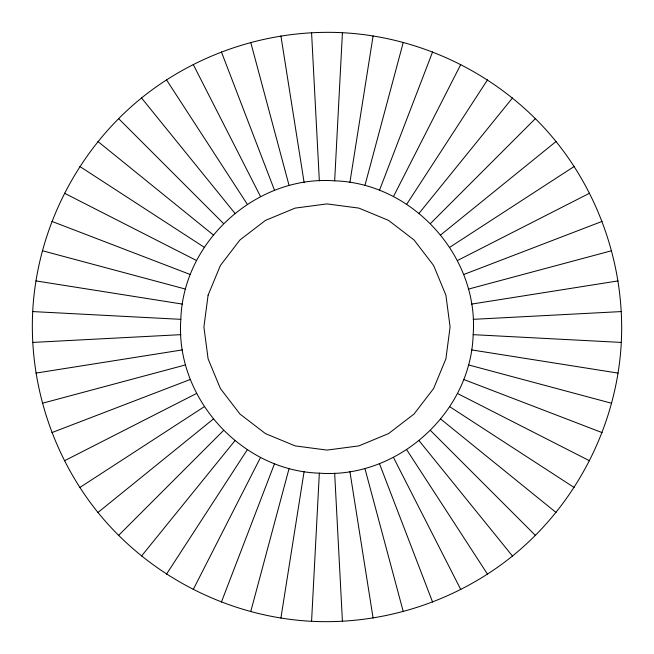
<?xml version="1.0" encoding="UTF-8"?>
<svg xmlns="http://www.w3.org/2000/svg" width="654" height="654" viewBox="0 0 654 654"><rect width="100%" height="100%" fill="white"/><g stroke="black" fill="none" stroke-linecap="round" stroke-linejoin="round"><path stroke-width="0.98" d="M311.574 621.3C229.194 617 149.872 576.583 97.969 512.466C52.688 456.32 29.062 383.62 32.7 311.574C37 229.194 77.417 149.872 141.534 97.969C197.68 52.688 270.38 29.062 342.426 32.7C424.806 37 504.128 77.417 556.031 141.534C601.312 197.68 624.938 270.38 621.3 342.426C617 424.806 576.583 504.128 512.466 556.031C456.32 601.312 383.62 624.938 311.574 621.3L319.34 473.161C241.13 470.847 174.97 397.362 180.839 319.34C183.153 241.13 256.638 174.97 334.66 180.839C412.87 183.153 479.03 256.638 473.161 334.66C470.847 412.87 397.362 479.03 319.34 473.161M334.66 180.839L342.426 32.7M280.901 618.079L304.102 471.559M349.898 182.441L373.099 35.921M250.727 611.662L289.117 468.378M364.883 185.622L403.273 42.338M221.387 602.13L274.549 463.645M379.451 190.355L432.613 51.87M193.208 589.581L260.554 457.408M393.446 196.592L460.792 64.419M166.492 574.163L247.286 449.748M406.714 204.252L487.508 79.837M141.534 556.031L234.892 440.747M419.108 213.253L512.466 97.969M118.611 535.389L223.504 430.495M430.495 223.504L535.389 118.611M97.969 512.466L213.253 419.108M440.747 234.892L556.031 141.534M79.837 487.508L204.252 406.714M449.748 247.286L574.163 166.492M64.419 460.792L196.592 393.446M457.408 260.554L589.581 193.208M51.87 432.613L190.355 379.451M463.645 274.549L602.13 221.387M42.338 403.273L185.622 364.883M468.378 289.117L611.662 250.727M35.921 373.099L182.441 349.898M471.559 304.102L618.079 280.901M32.7 342.426L180.839 334.66M473.161 319.34L621.3 311.574M32.7 311.574L180.839 319.34M473.161 334.66L621.3 342.426M35.921 280.901L182.441 304.102M471.559 349.898L618.079 373.099M42.338 250.727L185.622 289.117M468.378 364.883L611.662 403.273M51.87 221.387L190.355 274.549M463.645 379.451L602.13 432.613M64.419 193.208L196.592 260.554M457.408 393.446L589.581 460.792M79.837 166.492L204.252 247.286M449.748 406.714L574.163 487.508M97.969 141.534L213.253 234.892M440.747 419.108L556.031 512.466M118.611 118.611L223.504 223.504M430.495 430.495L535.389 535.389M141.534 97.969L234.892 213.253M419.108 440.747L512.466 556.031M166.492 79.837L247.286 204.252M406.714 449.748L487.508 574.163M193.208 64.419L260.554 196.592M393.446 457.408L460.792 589.581M221.387 51.87L274.549 190.355M379.451 463.645L432.613 602.13M250.727 42.338L289.117 185.622M364.883 468.378L403.273 611.662M280.901 35.921L304.102 182.441M349.898 471.559L373.099 618.079M311.574 32.7L319.34 180.839M334.66 473.161L342.426 621.3M208.103 295.142L203.909 327L208.103 358.858L220.398 388.541L239.961 414.039L265.459 433.602L295.142 445.897L327 450.091L358.858 445.897L388.541 433.602L414.039 414.039L433.602 388.541L445.897 358.858L450.091 327L445.897 295.142L433.602 265.459L414.039 239.961L388.541 220.398L358.858 208.103L327 203.909L295.142 208.103L265.459 220.398L239.961 239.961L220.398 265.459L208.103 295.142"/></g></svg>
